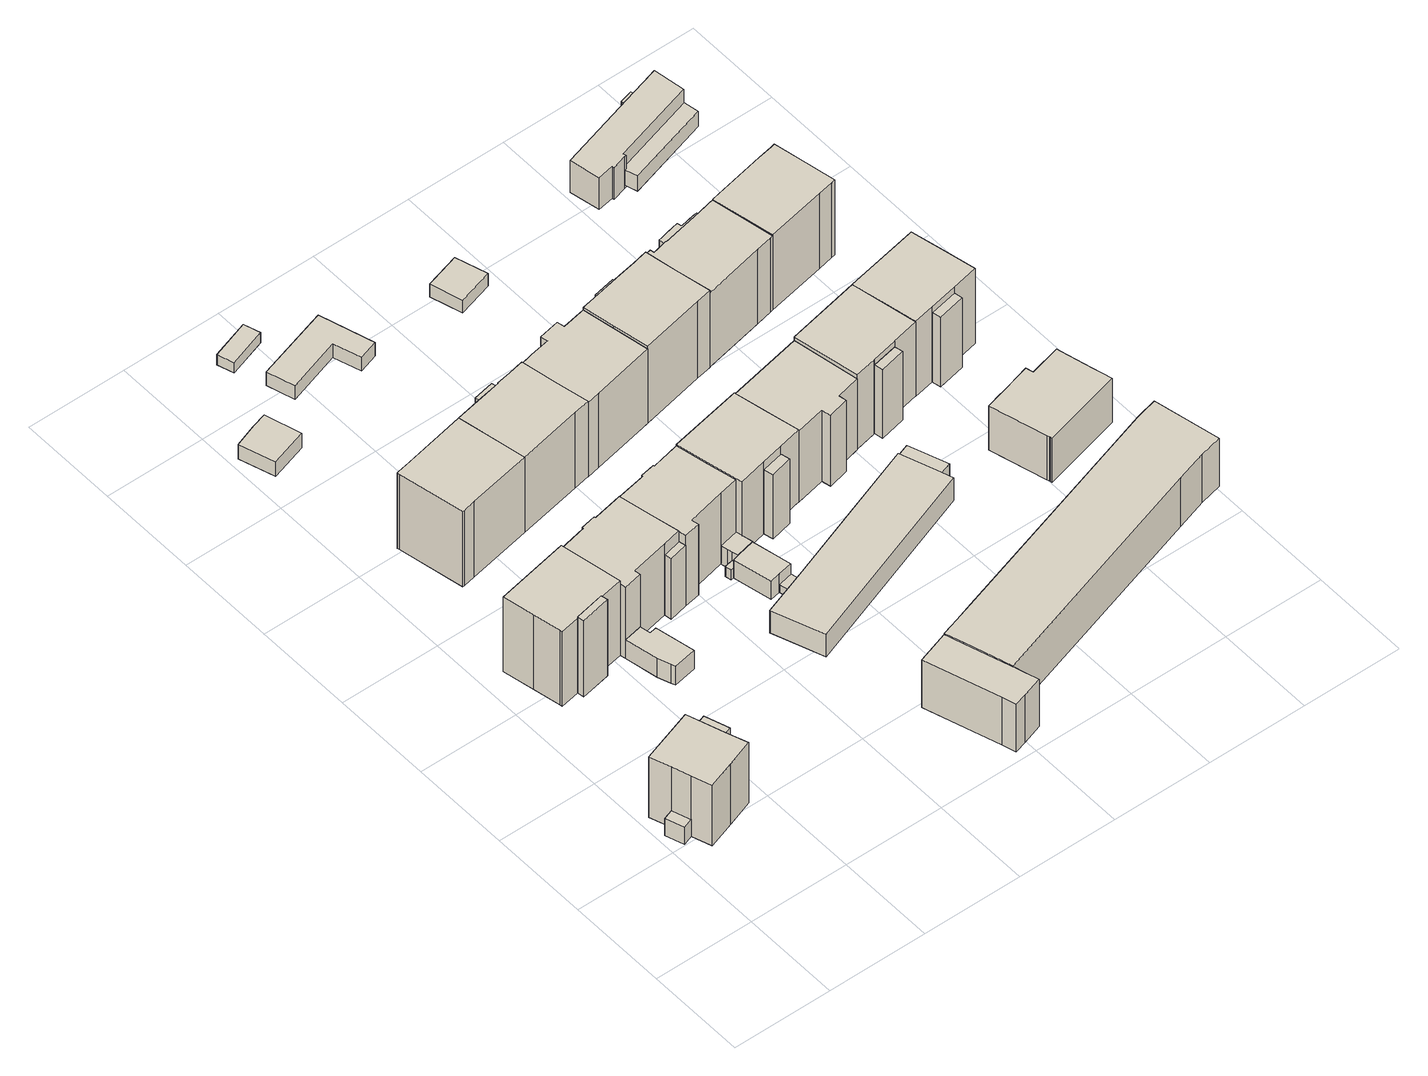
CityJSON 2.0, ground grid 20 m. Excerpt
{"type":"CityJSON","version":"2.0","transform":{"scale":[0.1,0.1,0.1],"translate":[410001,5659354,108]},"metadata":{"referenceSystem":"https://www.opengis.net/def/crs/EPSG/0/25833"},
"CityObjects":{
"building1":{"type":"Building","attributes":{"Gemeindeschluessel":14612000,"Geometrietyp2DReferenz":"3000","function":"31001_9998","roofType":"9999"},"children":["building1-1","building1-2","building1-3"]},
"building1-1":{"type":"BuildingPart","attributes":{"Dachtyp_tdc":"tdcHipAndGableRoof","Dachneigung":29.23,"QualitaetDacherkennung":63,"Geometrietyp2DReferenz":"3000","measuredHeight":15.83,"roofType":"5000"},"parents":["building1"],"geometry":[{"type":"Solid","lod":"1","boundaries":[[[[0,1,2,3,4,5,6,7,8]],[[9,10,11,12,13,14,15,16,17]],[[8,9,17,0]],[[7,10,9,8]],[[6,11,10,7]],[[5,12,11,6]],[[4,13,12,5]],[[3,14,13,4]],[[2,15,14,3]],[[1,16,15,2]],[[0,17,16,1]]]]}]},
"building1-2":{"type":"BuildingPart","attributes":{"Dachtyp_tdc":"tdcPolyFlatRoof","Dachneigung":27.57,"QualitaetDacherkennung":47,"Geometrietyp2DReferenz":"3000","measuredHeight":14.24,"roofType":"2100"},"parents":["building1"],"geometry":[{"type":"Solid","lod":"1","boundaries":[[[[18,19,20,21]],[[16,22,23,17]],[[20,22,16,21]],[[19,23,22,20]],[[18,17,23,19]],[[21,16,17,18]]]]}]},
"building1-3":{"type":"BuildingPart","attributes":{"Dachtyp_tdc":"tdcGableRoof","Dachneigung":25.14,"QualitaetDacherkennung":19,"Geometrietyp2DReferenz":"3000","measuredHeight":4.62,"roofType":"3100"},"parents":["building1"],"geometry":[{"type":"Solid","lod":"1","boundaries":[[[[24,25,26,27]],[[12,28,29,13]],[[27,28,12,24]],[[26,29,28,27]],[[25,13,29,26]],[[24,12,13,25]]]]}]},
"building2":{"type":"Building","attributes":{"Gemeindeschluessel":14612000,"Geometrietyp2DReferenz":"3000","function":"31001_9998","roofType":"9999"},"children":["building2-1","building2-2"]},
"building2-1":{"type":"BuildingPart","attributes":{"Dachtyp_tdc":"tdcGableRoof","Dachneigung":36.99,"QualitaetDacherkennung":62,"Geometrietyp2DReferenz":"3000","measuredHeight":20.01,"roofType":"3100"},"parents":["building2"],"geometry":[{"type":"Solid","lod":"1","boundaries":[[[[30,31,32,33,34,35,36,37,38]],[[39,40,41,42,43,44,45,46,47]],[[38,39,47,30]],[[37,40,39,38]],[[36,41,40,37]],[[35,42,41,36]],[[34,43,42,35]],[[33,44,43,34]],[[32,45,44,33]],[[31,46,45,32]],[[30,47,46,31]]]]}]},
"building2-2":{"type":"BuildingPart","attributes":{"Dachtyp_tdc":"tdcFreeFormRoof","Dachneigung":62.5,"QualitaetDacherkennung":27,"Geometrietyp2DReferenz":"3000","measuredHeight":18.64,"roofType":"5000"},"parents":["building2"],"geometry":[{"type":"Solid","lod":"1","boundaries":[[[[48,49,50,51]],[[52,53,39,47]],[[51,52,47,48]],[[50,53,52,51]],[[49,39,53,50]],[[48,47,39,49]]]]}]},
"building3":{"type":"Building","attributes":{"Dachtyp_tdc":"tdcPolyFlatRoof","Gemeindeschluessel":14612000,"Dachneigung":0,"QualitaetDacherkennung":70,"Geometrietyp2DReferenz":"3000","measuredHeight":4.4,"function":"31001_9998","roofType":"1000"},"geometry":[{"type":"Solid","lod":"1","boundaries":[[[[54,55,56,57,58,59,60,61]],[[62,63,64,65,66,67,68,69]],[[61,63,62,54]],[[60,64,63,61]],[[59,65,64,60]],[[58,66,65,59]],[[57,67,66,58]],[[56,68,67,57]],[[55,69,68,56]],[[54,62,69,55]]]]}]},
"building4":{"type":"Building","attributes":{"Dachtyp_tdc":"tdcPolyFlatRoof","Gemeindeschluessel":14612000,"Dachneigung":5.84,"QualitaetDacherkennung":90,"Geometrietyp2DReferenz":"3000","measuredHeight":3.91,"function":"31001_9998","roofType":"2100"},"geometry":[{"type":"Solid","lod":"1","boundaries":[[[[70,71,72,73,74]],[[75,76,77,78,79]],[[74,76,75,70]],[[73,77,76,74]],[[72,78,77,73]],[[71,79,78,72]],[[70,75,79,71]]]]}]},
"building5":{"type":"Building","attributes":{"Dachtyp_tdc":"tdcFreeFormRoof","Gemeindeschluessel":14612000,"Dachneigung":31.15,"QualitaetDacherkennung":88,"Geometrietyp2DReferenz":"3000","measuredHeight":19.9,"function":"31001_9998","roofType":"5000"},"geometry":[{"type":"Solid","lod":"1","boundaries":[[[[80,81,82,83,84,85,86,87,88]],[[89,90,91,92,93,94,95,96,97]],[[88,90,89,80]],[[87,91,90,88]],[[86,92,91,87]],[[85,93,92,86]],[[84,94,93,85]],[[83,95,94,84]],[[82,96,95,83]],[[81,97,96,82]],[[80,89,97,81]]]]}]},
"building6":{"type":"Building","attributes":{"Gemeindeschluessel":14612000,"Geometrietyp2DReferenz":"3000","function":"31001_9998","roofType":"9999"},"children":["building6-1","building6-2"]},
"building6-1":{"type":"BuildingPart","attributes":{"Dachtyp_tdc":"tdcGableRoof","Dachneigung":29.16,"QualitaetDacherkennung":80,"Geometrietyp2DReferenz":"3000","measuredHeight":18.86,"roofType":"3100"},"parents":["building6"],"geometry":[{"type":"Solid","lod":"1","boundaries":[[[[98,99,100,101,102,103,104,105,106,107,108,109,110,111]],[[112,113,114,115,116,117,118,119,66,65,46,120,44,121]],[[111,113,112,98]],[[110,114,113,111]],[[109,115,114,110]],[[108,116,115,109]],[[107,117,116,108]],[[106,118,117,107]],[[105,119,118,106]],[[104,66,119,105]],[[103,65,66,104]],[[102,46,65,103]],[[101,120,46,102]],[[100,44,120,101]],[[99,121,44,100]],[[98,112,121,99]]]]}]},
"building6-2":{"type":"BuildingPart","attributes":{"Dachtyp_tdc":"tdcPolyFlatRoof","Dachneigung":11.91,"QualitaetDacherkennung":86,"Geometrietyp2DReferenz":"3000","measuredHeight":14.45,"roofType":"2100"},"parents":["building6"],"geometry":[{"type":"Solid","lod":"1","boundaries":[[[[122,123,124,125]],[[118,117,126,127]],[[125,117,118,122]],[[124,126,117,125]],[[123,127,126,124]],[[122,118,127,123]]]]}]},
"building7":{"type":"Building","attributes":{"Gemeindeschluessel":14612000,"Geometrietyp2DReferenz":"3000","function":"31001_9998","roofType":"9999"},"children":["building7-1","building7-2","building7-3"]},
"building7-1":{"type":"BuildingPart","attributes":{"Dachtyp_tdc":"tdcGableRoof","Dachneigung":29.56,"QualitaetDacherkennung":82,"Geometrietyp2DReferenz":"3000","measuredHeight":18.9,"roofType":"3100"},"parents":["building7"],"geometry":[{"type":"Solid","lod":"1","boundaries":[[[[128,129,130,131,132,133,134,135,136,137,138,139,140,141]],[[142,143,144,126,117,116,115,145,146,147,148,149,150,151]],[[141,143,142,128]],[[140,144,143,141]],[[139,126,144,140]],[[138,117,126,139]],[[137,116,117,138]],[[136,115,116,137]],[[135,145,115,136]],[[134,146,145,135]],[[133,147,146,134]],[[132,148,147,133]],[[131,149,148,132]],[[130,150,149,131]],[[129,151,150,130]],[[128,142,151,129]]]]}]},
"building7-2":{"type":"BuildingPart","attributes":{"Dachtyp_tdc":"tdcPolyFlatRoof","Dachneigung":0,"QualitaetDacherkennung":84,"Geometrietyp2DReferenz":"3000","measuredHeight":4.38,"roofType":"1000"},"parents":["building7"],"geometry":[{"type":"Solid","lod":"1","boundaries":[[[[152,153,154,155,156,157]],[[158,159,160,161,162,163]],[[157,159,158,152]],[[156,160,159,157]],[[155,161,160,156]],[[154,162,161,155]],[[153,163,162,154]],[[152,158,163,153]]]]}]},
"building7-3":{"type":"BuildingPart","attributes":{"Dachtyp_tdc":"tdcPolyFlatRoof","Dachneigung":3.08,"QualitaetDacherkennung":52,"Geometrietyp2DReferenz":"3000","measuredHeight":4.52,"roofType":"2100"},"parents":["building7"],"geometry":[{"type":"Solid","lod":"1","boundaries":[[[[164,165,166,167,168,169,170,171]],[[159,172,173,142,151,174,175,160]],[[171,172,159,164]],[[170,173,172,171]],[[169,142,173,170]],[[168,151,142,169]],[[167,174,151,168]],[[166,175,174,167]],[[165,160,175,166]],[[164,159,160,165]]]]}]},
"building8":{"type":"Building","attributes":{"Gemeindeschluessel":14612000,"Geometrietyp2DReferenz":"3000","function":"31001_9998","roofType":"9999"},"children":["building8-1","building8-2"]},
"building8-1":{"type":"BuildingPart","attributes":{"Dachtyp_tdc":"tdcGableRoof","Dachneigung":31.46,"QualitaetDacherkennung":75,"Geometrietyp2DReferenz":"3000","measuredHeight":19.87,"roofType":"3100"},"parents":["building8"],"geometry":[{"type":"Solid","lod":"1","boundaries":[[[[176,177,87,178,86,179,180,181,182,183,184]],[[185,186,187,188,189,190,191,92,192,91,193]],[[184,186,185,176]],[[183,187,186,184]],[[182,188,187,183]],[[181,189,188,182]],[[180,190,189,181]],[[179,191,190,180]],[[86,92,191,179]],[[178,192,92,86]],[[87,91,192,178]],[[177,193,91,87]],[[176,185,193,177]]]]}]},
"building8-2":{"type":"BuildingPart","attributes":{"Dachtyp_tdc":"tdcPolyFlatRoof","Dachneigung":18.88,"QualitaetDacherkennung":41,"Geometrietyp2DReferenz":"3000","measuredHeight":17.12,"roofType":"2100"},"parents":["building8"],"geometry":[{"type":"Solid","lod":"1","boundaries":[[[[194,195,196,197,198]],[[199,186,185,193,200]],[[198,186,199,194]],[[197,185,186,198]],[[196,193,185,197]],[[195,200,193,196]],[[194,199,200,195]]]]}]},
"building9":{"type":"Building","attributes":{"Dachtyp_tdc":"tdcPolyFlatRoof","Gemeindeschluessel":14612000,"Dachneigung":0,"QualitaetDacherkennung":82,"Geometrietyp2DReferenz":"3000","measuredHeight":2.39,"function":"31001_9998","roofType":"1000"},"geometry":[{"type":"Solid","lod":"1","boundaries":[[[[201,202,203,204]],[[205,206,207,208]],[[204,206,205,201]],[[203,207,206,204]],[[202,208,207,203]],[[201,205,208,202]]]]}]},
"building10":{"type":"Building","attributes":{"Dachtyp_tdc":"tdcPolyFlatRoof","Gemeindeschluessel":14612000,"Dachneigung":0,"QualitaetDacherkennung":0,"Geometrietyp2DReferenz":"3000","BezugspunktDach":"2000","measuredHeight":2.45,"function":"31001_9998"},"geometry":[{"type":"Solid","lod":"1","boundaries":[[[[209,210,211,212,213]],[[214,172,159,158,215]],[[213,172,214,209]],[[212,159,172,213]],[[211,158,159,212]],[[210,215,158,211]],[[209,214,215,210]]]]}]},
"building11":{"type":"Building","attributes":{"Dachtyp_tdc":"tdcGableRoof","Gemeindeschluessel":14612000,"Dachneigung":48.23,"QualitaetDacherkennung":15,"Geometrietyp2DReferenz":"3000","measuredHeight":3.18,"function":"31001_9998","roofType":"3100"},"geometry":[{"type":"Solid","lod":"1","boundaries":[[[[216,217,218,219]],[[161,220,221,162]],[[219,220,161,216]],[[218,221,220,219]],[[217,162,221,218]],[[216,161,162,217]]]]}]},
"building12":{"type":"Building","attributes":{"Dachtyp_tdc":"tdcPolyFlatRoof","Gemeindeschluessel":14612000,"Dachneigung":8.58,"QualitaetDacherkennung":75,"Geometrietyp2DReferenz":"3000","measuredHeight":4.07,"function":"31001_9998","roofType":"2100"},"geometry":[{"type":"Solid","lod":"1","boundaries":[[[[222,223,224,225,226,227]],[[228,229,230,231,232,233]],[[227,229,228,222]],[[226,230,229,227]],[[225,231,230,226]],[[224,232,231,225]],[[223,233,232,224]],[[222,228,233,223]]]]}]},
"building13":{"type":"Building","attributes":{"Gemeindeschluessel":14612000,"Geometrietyp2DReferenz":"3000","function":"31001_9998","roofType":"9999"},"children":["building13-1","building13-2"]},
"building13-1":{"type":"BuildingPart","attributes":{"Dachtyp_tdc":"tdcGableRoof","Dachneigung":10.09,"QualitaetDacherkennung":52,"Geometrietyp2DReferenz":"3000","measuredHeight":17.69,"roofType":"3100"},"parents":["building13"],"geometry":[{"type":"Solid","lod":"1","boundaries":[[[[234,235,236,237,238,239,240,241,242]],[[243,244,245,246,174,151,247,149,248]],[[242,244,243,234]],[[241,245,244,242]],[[240,246,245,241]],[[239,174,246,240]],[[238,151,174,239]],[[237,247,151,238]],[[236,149,247,237]],[[235,248,149,236]],[[234,243,248,235]]]]}]},
"building13-2":{"type":"BuildingPart","attributes":{"Dachtyp_tdc":"tdcPolyFlatRoof","Dachneigung":22.15,"QualitaetDacherkennung":65,"Geometrietyp2DReferenz":"3000","measuredHeight":15.66,"roofType":"2100"},"parents":["building13"],"geometry":[{"type":"Solid","lod":"1","boundaries":[[[[249,250,251,252]],[[245,253,254,246]],[[251,253,245,252]],[[250,254,253,251]],[[249,246,254,250]],[[252,245,246,249]]]]}]},
"building14":{"type":"Building","attributes":{"Dachtyp_tdc":"tdcFreeFormRoof","Gemeindeschluessel":14612000,"Dachneigung":30.88,"QualitaetDacherkennung":79,"Geometrietyp2DReferenz":"3000","measuredHeight":19.96,"function":"31001_9998","roofType":"5000"},"geometry":[{"type":"Solid","lod":"1","boundaries":[[[[255,256,257,258,259,260,261,262,263,264]],[[265,266,267,268,269,270,271,272,273,274]],[[264,266,265,255]],[[263,267,266,264]],[[262,268,267,263]],[[261,269,268,262]],[[260,270,269,261]],[[259,271,270,260]],[[258,272,271,259]],[[257,273,272,258]],[[256,274,273,257]],[[255,265,274,256]]]]}]},
"building15":{"type":"Building","attributes":{"Gemeindeschluessel":14612000,"Geometrietyp2DReferenz":"3000","function":"31001_9998","roofType":"9999"},"children":["building15-1","building15-2"]},
"building15-1":{"type":"BuildingPart","attributes":{"Dachtyp_tdc":"tdcGableRoof","Dachneigung":53.9,"QualitaetDacherkennung":14,"Geometrietyp2DReferenz":"3000","measuredHeight":6.28,"roofType":"3100"},"parents":["building15"],"geometry":[{"type":"Solid","lod":"1","boundaries":[[[[275,276,277,278,279,280]],[[281,282,283,284,285,286]],[[280,282,281,275]],[[279,283,282,280]],[[278,284,283,279]],[[277,285,284,278]],[[276,286,285,277]],[[275,281,286,276]]]]}]},
"building15-2":{"type":"BuildingPart","attributes":{"Dachtyp_tdc":"tdcPolyFlatRoof","Dachneigung":3.56,"QualitaetDacherkennung":79,"Geometrietyp2DReferenz":"3000","measuredHeight":5.58,"roofType":"2100"},"parents":["building15"],"geometry":[{"type":"Solid","lod":"1","boundaries":[[[[287,288,289,290,291,292,293,294]],[[295,296,297,298,283,282,299,300]],[[294,296,295,287]],[[293,297,296,294]],[[292,298,297,293]],[[291,283,298,292]],[[290,282,283,291]],[[289,299,282,290]],[[288,300,299,289]],[[287,295,300,288]]]]}]},
"building16":{"type":"Building","attributes":{"Gemeindeschluessel":14612000,"Geometrietyp2DReferenz":"3000","function":"31001_9998","roofType":"9999"},"children":["building16-1","building16-2"]},
"building16-1":{"type":"BuildingPart","attributes":{"Dachtyp_tdc":"tdcHipAndGableRoof","Dachneigung":32.4,"QualitaetDacherkennung":71,"Geometrietyp2DReferenz":"3000","measuredHeight":14.4,"roofType":"5000"},"parents":["building16"],"geometry":[{"type":"Solid","lod":"1","boundaries":[[[[301,302,303,304,305,306,307,308,309,310,311]],[[312,313,314,315,316,317,318,319,320,321,322]],[[311,313,312,301]],[[310,314,313,311]],[[309,315,314,310]],[[308,316,315,309]],[[307,317,316,308]],[[306,318,317,307]],[[305,319,318,306]],[[304,320,319,305]],[[303,321,320,304]],[[302,322,321,303]],[[301,312,322,302]]]]}]},
"building16-2":{"type":"BuildingPart","attributes":{"Dachtyp_tdc":"tdcHipAndGableRoof","Dachneigung":31.49,"QualitaetDacherkennung":44,"Geometrietyp2DReferenz":"3000","measuredHeight":12.83,"roofType":"5000"},"parents":["building16"],"geometry":[{"type":"Solid","lod":"1","boundaries":[[[[323,324,325,326,327,328,329,330]],[[331,332,333,334,335,336,314,312]],[[330,332,331,323]],[[329,333,332,330]],[[328,334,333,329]],[[327,335,334,328]],[[326,336,335,327]],[[325,314,336,326]],[[324,312,314,325]],[[323,331,312,324]]]]}]},
"building17":{"type":"Building","attributes":{"Dachtyp_tdc":"tdcFreeFormRoof","Gemeindeschluessel":14612000,"Dachneigung":28.49,"QualitaetDacherkennung":84,"Geometrietyp2DReferenz":"3000","measuredHeight":18.94,"function":"31001_9998","roofType":"5000"},"geometry":[{"type":"Solid","lod":"1","boundaries":[[[[337,338,339,340,341,342,343,344]],[[345,346,347,348,349,350,351,352]],[[344,346,345,337]],[[343,347,346,344]],[[342,348,347,343]],[[341,349,348,342]],[[340,350,349,341]],[[339,351,350,340]],[[338,352,351,339]],[[337,345,352,338]]]]}]},
"building18":{"type":"Building","attributes":{"Dachtyp_tdc":"tdcPolyFlatRoof","Gemeindeschluessel":14612000,"Dachneigung":0,"QualitaetDacherkennung":0,"Geometrietyp2DReferenz":"3000","BezugspunktDach":"2000","measuredHeight":3,"function":"31001_9998"},"geometry":[{"type":"Solid","lod":"1","boundaries":[[[[353,354,355,356]],[[357,358,359,360]],[[356,358,357,353]],[[355,359,358,356]],[[354,360,359,355]],[[353,357,360,354]]]]}]},
"building19":{"type":"Building","attributes":{"Gemeindeschluessel":14612000,"Geometrietyp2DReferenz":"3000","function":"31001_9998","roofType":"9999"},"children":["building19-1","building19-2"]},
"building19-1":{"type":"BuildingPart","attributes":{"Dachtyp_tdc":"tdcGableRoof","Dachneigung":24.63,"QualitaetDacherkennung":53,"Geometrietyp2DReferenz":"3000","measuredHeight":19.77,"roofType":"3100"},"parents":["building19"],"geometry":[{"type":"Solid","lod":"1","boundaries":[[[[361,362,363,364,365,366,367,368,369,370]],[[371,372,373,374,375,376,271,377,270,378]],[[370,371,378,361]],[[369,372,371,370]],[[368,373,372,369]],[[367,374,373,368]],[[366,375,374,367]],[[365,376,375,366]],[[364,271,376,365]],[[363,377,271,364]],[[362,270,377,363]],[[361,378,270,362]]]]}]},
"building19-2":{"type":"BuildingPart","attributes":{"Dachtyp_tdc":"tdcPolyFlatRoof","Dachneigung":30.5,"QualitaetDacherkennung":52,"Geometrietyp2DReferenz":"3000","measuredHeight":16.57,"roofType":"2100"},"parents":["building19"],"geometry":[{"type":"Solid","lod":"1","boundaries":[[[[379,380,381,382]],[[383,371,378,384]],[[382,371,383,379]],[[381,378,371,382]],[[380,384,378,381]],[[379,383,384,380]]]]}]},
"building20":{"type":"Building","attributes":{"Gemeindeschluessel":14612000,"Geometrietyp2DReferenz":"3000","function":"31001_9998","roofType":"9999"},"children":["building20-1","building20-2"]},
"building20-1":{"type":"BuildingPart","attributes":{"Dachtyp_tdc":"tdcPolyFlatRoof","Dachneigung":29.59,"QualitaetDacherkennung":56,"Geometrietyp2DReferenz":"3000","measuredHeight":16.76,"roofType":"2100"},"parents":["building20"],"geometry":[{"type":"Solid","lod":"1","boundaries":[[[[385,386,387,388]],[[389,390,391,392]],[[388,390,389,385]],[[387,391,390,388]],[[386,392,391,387]],[[385,389,392,386]]]]}]},
"building20-2":{"type":"BuildingPart","attributes":{"Dachtyp_tdc":"tdcGableRoof","Dachneigung":30.74,"QualitaetDacherkennung":85,"Geometrietyp2DReferenz":"3000","measuredHeight":19.59,"roofType":"3100"},"parents":["building20"],"geometry":[{"type":"Solid","lod":"1","boundaries":[[[[393,394,395,396,397,398,399,400]],[[401,402,403,391,390,404,405,406]],[[400,402,401,393]],[[399,403,402,400]],[[398,391,403,399]],[[397,390,391,398]],[[396,404,390,397]],[[395,405,404,396]],[[394,406,405,395]],[[393,401,406,394]]]]}]},
"building21":{"type":"Building","attributes":{"Gemeindeschluessel":14612000,"Geometrietyp2DReferenz":"3000","function":"31001_9998","roofType":"9999"},"children":["building21-1","building21-2"]},
"building21-1":{"type":"BuildingPart","attributes":{"Dachtyp_tdc":"tdcGableRoof","Dachneigung":13.16,"QualitaetDacherkennung":46,"Geometrietyp2DReferenz":"3000","measuredHeight":17.57,"roofType":"3100"},"parents":["building21"],"geometry":[{"type":"Solid","lod":"1","boundaries":[[[[407,408,409,410,411,412,413,414,415,416,417]],[[418,419,420,421,422,423,424,425,426,427,428]],[[417,419,418,407]],[[416,420,419,417]],[[415,421,420,416]],[[414,422,421,415]],[[413,423,422,414]],[[412,424,423,413]],[[411,425,424,412]],[[410,426,425,411]],[[409,427,426,410]],[[408,428,427,409]],[[407,418,428,408]]]]}]},
"building21-2":{"type":"BuildingPart","attributes":{"Dachtyp_tdc":"tdcGableRoof","Dachneigung":24.08,"QualitaetDacherkennung":45,"Geometrietyp2DReferenz":"3000","measuredHeight":18.91,"roofType":"3100"},"parents":["building21"],"geometry":[{"type":"Solid","lod":"1","boundaries":[[[[429,430,431,432,433,434,435,436,437,438,439,440,441,442]],[[443,423,422,420,444,445,446,447,448,449,450,451,452,453]],[[442,423,443,429]],[[441,422,423,442]],[[440,420,422,441]],[[439,444,420,440]],[[438,445,444,439]],[[437,446,445,438]],[[436,447,446,437]],[[435,448,447,436]],[[434,449,448,435]],[[433,450,449,434]],[[432,451,450,433]],[[431,452,451,432]],[[430,453,452,431]],[[429,443,453,430]]]]}]},
"building22":{"type":"Building","attributes":{"Dachtyp_tdc":"tdcFreeFormRoof","Gemeindeschluessel":14612000,"Dachneigung":10.05,"QualitaetDacherkennung":33,"Geometrietyp2DReferenz":"3000","measuredHeight":11.25,"function":"31001_9998","roofType":"5000"},"geometry":[{"type":"Solid","lod":"1","boundaries":[[[[454,455,456,457,458,459,460,461,462,463,464,465,466,467,468]],[[469,470,471,472,473,474,475,476,477,478,479,480,481,482,483]],[[468,470,469,454]],[[467,471,470,468]],[[466,472,471,467]],[[465,473,472,466]],[[464,474,473,465]],[[463,475,474,464]],[[462,476,475,463]],[[461,477,476,462]],[[460,478,477,461]],[[459,479,478,460]],[[458,480,479,459]],[[457,481,480,458]],[[456,482,481,457]],[[455,483,482,456]],[[454,469,483,455]]]]}]},
"building23":{"type":"Building","attributes":{"Gemeindeschluessel":14612000,"Geometrietyp2DReferenz":"3000","function":"31001_9998","roofType":"9999"},"children":["building23-1","building23-2"]},
"building23-1":{"type":"BuildingPart","attributes":{"Dachtyp_tdc":"tdcGableRoof","Dachneigung":30.54,"QualitaetDacherkennung":79,"Geometrietyp2DReferenz":"3000","measuredHeight":19.68,"roofType":"3100"},"parents":["building23"],"geometry":[{"type":"Solid","lod":"1","boundaries":[[[[484,485,486,487,488,489,490,491]],[[492,493,494,495,496,497,498,499]],[[491,492,499,484]],[[490,493,492,491]],[[489,494,493,490]],[[488,495,494,489]],[[487,496,495,488]],[[486,497,496,487]],[[485,498,497,486]],[[484,499,498,485]]]]}]},
"building23-2":{"type":"BuildingPart","attributes":{"Dachtyp_tdc":"tdcPolyFlatRoof","Dachneigung":22.88,"QualitaetDacherkennung":44,"Geometrietyp2DReferenz":"3000","measuredHeight":16.72,"roofType":"2100"},"parents":["building23"],"geometry":[{"type":"Solid","lod":"1","boundaries":[[[[500,501,502,503]],[[504,492,499,505]],[[503,492,504,500]],[[502,499,492,503]],[[501,505,499,502]],[[500,504,505,501]]]]}]},
"building24":{"type":"Building","attributes":{"Dachtyp_tdc":"tdcFreeFormRoof","Gemeindeschluessel":14612000,"Dachneigung":32.89,"QualitaetDacherkennung":78,"Geometrietyp2DReferenz":"3000","measuredHeight":19.83,"function":"31001_9998","roofType":"5000"},"geometry":[{"type":"Solid","lod":"1","boundaries":[[[[506,507,508,509,510,511,512,513]],[[447,445,514,515,516,517,518,519]],[[513,445,447,506]],[[512,514,445,513]],[[511,515,514,512]],[[510,516,515,511]],[[509,517,516,510]],[[508,518,517,509]],[[507,519,518,508]],[[506,447,519,507]]]]}]},
"building25":{"type":"Building","attributes":{"Dachtyp_tdc":"tdcPolyFlatRoof","Gemeindeschluessel":14612000,"Dachneigung":2.85,"QualitaetDacherkennung":74,"Geometrietyp2DReferenz":"3000","measuredHeight":7.62,"function":"31001_9998","roofType":"2100"},"geometry":[{"type":"Solid","lod":"1","boundaries":[[[[520,521,522,523,524,525,526,527,528,529,530]],[[531,532,533,534,535,536,537,538,539,540,541]],[[530,532,531,520]],[[529,533,532,530]],[[528,534,533,529]],[[527,535,534,528]],[[526,536,535,527]],[[525,537,536,526]],[[524,538,537,525]],[[523,539,538,524]],[[522,540,539,523]],[[521,541,540,522]],[[520,531,541,521]]]]}]},
"building26":{"type":"Building","attributes":{"Dachtyp_tdc":"tdcPolyFlatRoof","Gemeindeschluessel":14612000,"Dachneigung":0,"QualitaetDacherkennung":52,"Geometrietyp2DReferenz":"3000","measuredHeight":3.58,"function":"31001_9998","roofType":"1000"},"geometry":[{"type":"Solid","lod":"1","boundaries":[[[[542,543,544,545,546,547]],[[548,549,550,551,552,553]],[[547,549,548,542]],[[546,550,549,547]],[[545,551,550,546]],[[544,552,551,545]],[[543,553,552,544]],[[542,548,553,543]]]]}]},
"building27":{"type":"Building","attributes":{"Dachtyp_tdc":"tdcPolyFlatRoof","Gemeindeschluessel":14612000,"Dachneigung":0,"QualitaetDacherkennung":60,"Geometrietyp2DReferenz":"3000","measuredHeight":3,"function":"31001_9998","roofType":"1000"},"geometry":[{"type":"Solid","lod":"1","boundaries":[[[[554,555,556,557]],[[558,559,560,561]],[[557,559,558,554]],[[556,560,559,557]],[[555,561,560,556]],[[554,558,561,555]]]]}]}
},
"vertices":[
[143,240,166],[127,288,166],[119,312,166],[13,277,166],[27,236,166],[39,200,166],[52,162,166],[105,180,166],[158,198,166],[158,198,23],[105,180,23],[52,162,23],[39,200,23],[27,236,23],[13,277,23],[119,312,23],[127,288,23],[143,240,23],
[143,240,162],[158,245,162],[142,293,162],[127,288,162],[142,293,23],[158,245,23],
[39,200,63],[27,236,63],[7,229,63],[19,193,63],[19,193,23],[7,229,23],
[157,573,204],[205,582,204],[194,642,204],[182,704,204],[35,675,204],[48,613,204],[59,558,204],[60,554,204],[98,561,204],[98,561,28],[60,554,28],[59,558,28],[48,613,28],[35,675,28],[182,704,28],[194,642,28],[205,582,28],[157,573,28],
[157,573,208],[98,561,208],[100,548,208],[160,560,208],[160,560,28],[100,548,28],
[232,473,72],[278,482,72],[262,560,72],[248,558,72],[244,578,72],[207,571,72],[220,506,72],[229,481,72],[232,473,28],[229,481,28],[220,506,28],[207,571,28],[244,578,28],[248,558,28],[262,560,28],[278,482,28],
[36,1255,51],[109,1277,51],[88,1348,51],[57,1339,51],[14,1324,51],[36,1255,16],[14,1324,16],[57,1339,16],[88,1348,16],[109,1277,16],
[83,999,205],[79,998,205],[80,993,205],[106,864,205],[110,864,205],[135,869,205],[261,893,205],[234,1029,205],[109,1004,205],[83,999,27],[109,1004,27],[234,1029,27],[261,893,27],[135,869,27],[110,864,27],[106,864,27],[80,993,27],[79,998,27],
[238,719,196],[238,716,196],[182,704,196],[193,645,196],[205,582,196],[207,571,196],[244,578,196],[242,590,196],[318,605,196],[354,613,196],[341,675,196],[329,734,196],[269,722,196],[268,725,196],[238,719,28],[268,725,28],[269,722,28],[329,734,28],[341,675,28],[354,613,28],[318,605,28],[242,590,28],[193,645,28],[238,716,28],
[318,605,171],[320,591,171],[357,599,171],[354,613,171],[357,599,28],[320,591,28],
[461,635,195],[499,643,195],[486,704,195],[473,763,195],[416,751,195],[416,753,195],[387,748,195],[387,745,195],[329,734,195],[341,675,195],[354,613,195],[357,599,195],[389,605,195],[386,619,195],[461,635,28],[386,619,28],[389,605,28],[387,745,28],[387,748,28],[416,753,28],[416,751,28],[473,763,28],[486,704,28],[499,643,28],
[457,598,71],[473,522,71],[494,526,71],[523,532,71],[506,609,71],[469,601,71],[457,598,28],[469,601,28],[506,609,28],[523,532,28],[494,526,28],[473,522,28],
[469,601,72],[506,609,72],[502,629,72],[502,630,72],[499,643,72],[461,635,72],[464,621,72],[466,612,72],[466,612,28],[464,621,28],[502,630,28],[502,629,28],
[333,1048,205],[292,1040,205],[248,961,205],[388,918,205],[420,924,205],[406,992,205],[393,1060,205],[362,1054,205],[333,1049,205],[333,1048,27],[333,1049,27],[362,1054,27],[393,1060,27],[406,992,27],[420,924,27],[388,918,27],[248,961,27],[292,1040,27],
[330,1061,196],[289,1053,196],[292,1040,196],[333,1048,196],[333,1049,196],[330,1061,27],[289,1053,27],
[125,1513,34],[135,1481,34],[211,1506,34],[201,1538,34],[125,1513,10],[201,1538,10],[211,1506,10],[135,1481,10],
[449,609,52],[451,597,52],[457,598,52],[469,601,52],[466,612,52],[449,609,28],[451,597,28],
[523,532,47],[494,526,47],[501,495,47],[529,505,47],[529,505,28],[501,495,28],
[279,1404,44],[296,1351,44],[334,1363,44],[302,1469,44],[156,1425,44],[172,1371,44],[279,1404,12],[172,1371,12],[156,1425,12],[302,1469,12],[334,1363,12],[296,1351,12],
[632,730,198],[619,792,198],[473,763,198],[486,700,198],[499,643,198],[502,630,198],[558,643,198],[601,652,198],[647,662,198],[632,730,28],[647,662,28],[601,652,28],[558,643,28],[486,700,28],[619,792,28],
[558,643,180],[562,624,180],[605,634,180],[601,652,180],[605,634,28],[562,624,28],
[419,1066,201],[393,1060,201],[420,924,201],[447,929,201],[571,955,201],[546,1089,201],[499,1080,201],[496,1095,201],[455,1087,201],[458,1073,201],[419,1066,26],[458,1073,26],[455,1087,26],[496,1095,26],[499,1080,26],[546,1089,26],[571,955,26],[447,929,26],[420,924,26],[393,1060,26],
[841,532,71],[864,540,71],[837,616,71],[814,608,71],[811,607,71],[838,531,71],[841,532,24],[838,531,24],[811,607,24],[814,608,24],[837,616,24],[864,540,24],
[427,469,77],[463,369,77],[846,507,77],[838,531,77],[811,607,77],[670,556,77],[529,505,77],[501,495,77],[427,469,24],[501,495,24],[529,505,24],[670,556,24],[846,507,24],[463,369,24],
[616,78,137],[1093,228,137],[1154,247,137],[1198,257,137],[1170,388,137],[1128,378,137],[1048,353,137],[651,228,137],[612,216,137],[576,205,137],[587,169,137],[616,78,23],[587,169,23],[576,205,23],[612,216,23],[651,228,23],[1048,353,23],[1128,378,23],[1170,388,23],[1198,257,23],[1154,247,23],[1093,228,23],
[622,56,135],[616,78,135],[576,205,135],[511,184,135],[558,36,135],[566,9,135],[591,17,135],[631,29,135],[622,56,23],[631,29,23],[591,17,23],[566,9,23],[558,36,23],[511,184,23],
[710,656,194],[751,666,194],[748,681,194],[795,692,194],[771,823,194],[619,792,194],[647,662,194],[706,674,194],[710,656,27],[706,674,27],[647,662,27],[619,792,27],[771,823,27],[795,692,27],[748,681,27],[751,666,27],
[484,1405,47],[502,1343,47],[572,1363,47],[553,1425,47],[484,1405,17],[553,1425,17],[572,1363,17],[502,1343,17],
[592,1098,207],[546,1089,207],[558,1026,207],[571,955,207],[698,981,207],[729,987,207],[715,1057,207],[703,1120,207],[671,1113,207],[638,1107,207],[638,1107,26],[671,1113,26],[703,1120,26],[715,1057,26],[729,987,26],[698,981,26],[558,1026,26],[592,1098,26],
[635,1121,188],[590,1112,188],[592,1098,188],[638,1107,188],[635,1121,26],[590,1112,26],
[842,684,190],[894,695,190],[890,711,190],[839,701,190],[842,684,28],[839,701,28],[890,711,28],[894,695,28],
[918,853,203],[771,823,203],[795,692,203],[838,701,203],[839,701,203],[890,711,203],[890,712,203],[944,723,203],[918,853,28],[944,723,28],[890,712,28],[838,701,28],[795,692,28],[771,823,28],
[823,1142,196],[792,1136,196],[790,1145,196],[767,1140,196],[750,1136,196],[744,1135,196],[746,1121,196],[747,1120,196],[770,1125,196],[831,1137,196],[830,1143,196],[823,1142,27],[830,1143,27],[831,1137,27],[770,1125,27],[747,1120,27],[746,1121,27],[744,1135,27],[750,1136,27],[767,1140,27],[790,1145,27],[792,1136,27],
[716,1114,202],[715,1122,202],[703,1120,202],[717,1050,202],[729,987,202],[850,1012,202],[883,1019,202],[888,1020,202],[876,1082,202],[864,1144,202],[858,1143,202],[831,1137,202],[747,1120,202],[746,1121,202],[716,1114,27],[858,1143,27],[864,1144,27],[876,1082,27],[888,1020,27],[883,1019,27],[850,1012,27],[729,987,27],[717,1050,27],[703,1120,27],[715,1122,27],
[1001,450,115],[1002,445,115],[1163,487,115],[1152,527,115],[1136,590,115],[1135,595,115],[1073,579,115],[1069,594,115],[1025,582,115],[1008,577,115],[999,575,115],[973,568,115],[969,567,115],[999,455,115],[1002,450,115],[1001,450,11],[1002,450,11],[999,455,11],[969,567,11],[973,568,11],[999,575,11],[1008,577,11],[1025,582,11],[1069,594,11],[1073,579,11],[1135,595,11],[1136,590,11],[1152,527,11],[1163,487,11],[1002,445,11],
[1041,742,204],[1094,753,204],[1080,818,204],[1066,882,204],[918,853,204],[931,788,204],[944,723,204],[985,731,204],[985,731,27],[944,723,27],[931,788,27],[918,853,27],[1066,882,27],[1080,818,27],[1094,753,27],[1041,742,27],
[989,714,191],[1044,725,191],[1041,742,191],[985,731,191],[989,714,27],[1044,725,27],
[888,1020,204],[1006,1043,204],[1037,1049,204],[1045,1051,204],[1020,1175,204],[1012,1173,204],[982,1168,204],[864,1144,204],[982,1168,27],[1012,1173,27],[1020,1175,27],[1045,1051,27],[1037,1049,27],[1006,1043,27],
[882,1393,96],[1050,1442,96],[1040,1505,96],[1009,1496,96],[984,1489,96],[806,1437,96],[818,1377,96],[850,1383,96],[851,1379,96],[880,1387,96],[884,1388,96],[882,1393,21],[884,1388,21],[880,1387,21],[851,1379,21],[850,1383,21],[818,1377,21],[806,1437,21],[984,1489,21],[1009,1496,21],[1040,1505,21],[1050,1442,21],
[880,1387,65],[887,1363,65],[1055,1412,65],[1050,1442,65],[882,1393,65],[884,1388,65],[880,1387,29],[884,1388,29],[882,1393,29],[1050,1442,29],[1055,1412,29],[887,1363,29],
[977,1513,59],[984,1489,59],[1009,1496,59],[1002,1520,59],[977,1513,29],[1002,1520,29],[1009,1496,29],[984,1489,29]
]}
